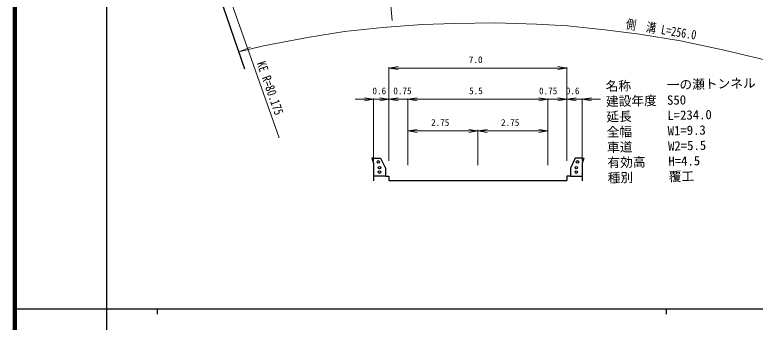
# Model space of a CAD drawing. Units: millimetres at full size, sheet at 1:1000, with parts at other scales. Extents: x 40000 to 680000, y 20000 to 380000.
# Drawn here: x 40000 to 185514, y 202409 to 262724 of the extents above; entities that cross this region are included whole.
import ezdxf
from ezdxf.enums import TextEntityAlignment as Align

# ---------------------------------------------------------------- set-up
doc = ezdxf.new("R2010")
doc.units = ezdxf.units.MM
doc.header["$LTSCALE"] = 1000
for name, color, linetype, lineweight in [('M-BGD', 7, 'Continuous', 25), ('M-BMK-OTRS', 5, 'Continuous', 25), ('M-STR-HTXT', 7, 'Continuous', 13), ('M-TTL', 2, 'Continuous', 140), ('M-TTL-BAND', 7, 'Continuous', 25)]:
    doc.layers.add(name, color=color, linetype=linetype, lineweight=lineweight)
doc.styles.add('ＭＳ ゴシック', font='')
doc.styles.get('ＭＳ ゴシック').set_extended_font_data('MS Gothic')

# ---------------------------------------------------------------- blocks, each defined once
blk = doc.blocks.new('open_arrow')
at = {"color": 0, "linetype": 'Continuous', "lineweight": -2}
blk.add_lwpolyline([(7.5, 1.25), (0, 0), (7.5, -1.25)], dxfattribs=at)

msp = doc.modelspace()

# ---------------------------------------------------------------- linework, layer by layer
at = {"layer": 'M-BGD'}
for p, q in [((110515, 233608), (110515, 230178)), ((151515, 233608), (151515, 230178)), ((112844, 231058), (110515, 231058)), ((149187, 231058), (151515, 231058))]:
    msp.add_line(p, q, dxfattribs=at)
for points in [[(110515, 234589), (110183, 234589), (110515, 233608)], [(110515, 234589), (111902, 234589), (112844, 232638), (112844, 231058)], [(151515, 234589), (150129, 234589), (149187, 232638), (149187, 231058)], [(151515, 234589), (151847, 234589), (151515, 233608)], [(112844, 231058), (113515, 231058), (113515, 230197), (148515, 230197)], [(149187, 231058), (148515, 231058), (148515, 230197)]]:
    msp.add_lwpolyline(points, dxfattribs=at)
for centre in [(111444, 233856), (111679, 232721), (150351, 232721), (150587, 233856), (111679, 231861), (150351, 231861)]:
    msp.add_circle(centre, 250, dxfattribs=at)
at = {"layer": 'M-BMK-OTRS'}
msp.add_line((85202, 252072), (61074, 322649), dxfattribs=at)
at = {"layer": 'M-STR-HTXT'}
for p, q in [((114167, 261625), (110756, 296974)), ((91937, 238576), (73705, 290303)), ((84052, 255436), (86327, 256359)), ((113515, 234058), (113515, 252455)), ((148515, 252275), (113515, 252275)), ((148515, 234058), (148515, 252455)), ((106915, 246151), (117115, 246151)), ((109915, 246151), (120865, 246151)), ((110515, 234058), (110515, 246331)), ((117265, 233197), (117265, 246331)), ((144765, 246151), (117265, 246151)), ((141165, 246151), (152115, 246151)), ((144765, 233197), (144765, 246331)), ((144915, 246151), (155115, 246151)), ((151515, 234058), (151515, 246331)), ((131015, 233197), (131015, 240124)), ((117265, 239944), (131015, 239944)), ((131015, 239944), (144765, 239944))]:
    msp.add_line(p, q, dxfattribs=at)
msp.add_lwpolyline([(239985, 232202), (231509, 236711), (224081, 240391), (216590, 243778), (208008, 247246), (201476, 249571), (193860, 252107), (187647, 253843), (179408, 255819), (170808, 257627), (162763, 258930), (155978, 259748), (148606, 260533), (142561, 260869), (134386, 261142), (126482, 261019), (120042, 260827), (112272, 260240), (104770, 259436), (97535, 258276), (88900, 256652), (84052, 255436)], dxfattribs=at)
at = {"layer": 'M-TTL'}
msp.add_line((40000, 380000), (40000, 20000), dxfattribs=at)
at = {"layer": 'M-TTL-BAND'}
for p, q in [((58000, 370000), (58000, 20000)), ((40000, 205000), (579000, 205000)), ((68000, 205000), (68000, 204000)), ((168000, 205000), (168000, 204000))]:
    msp.add_line(p, q, dxfattribs=at)

# ---------------------------------------------------------------- block references
at = {"layer": 'M-STR-HTXT', "xscale": 240, "yscale": 240}
for p in [(113515, 252275), (113515, 246151), (117265, 246151), (117265, 246151), (148515, 246151), (151515, 246151), (117265, 239944), (131015, 239944)]:
    msp.add_blockref('open_arrow', p, dxfattribs=at)
at = {"layer": 'M-STR-HTXT', "xscale": 240, "yscale": 240, "rotation": 180}
for p in [(148515, 252275), (110515, 246151), (113515, 246151), (144765, 246151), (144765, 246151), (148515, 246151), (131015, 239944), (144765, 239944)]:
    msp.add_blockref('open_arrow', p, dxfattribs=at)

# ---------------------------------------------------------------- texts
at = {"layer": 'M-STR-HTXT', "style": 'ＭＳ ゴシック', "width": 0.8}
for s, rotation, p in [('側\u3000溝 L=256.0', 350.798, (166809, 258425)), ('KE R=80.175', 289.416, (88820, 247868))]:
    msp.add_text(s, height=1833, rotation=rotation, dxfattribs=at).set_placement(p, align=Align.BOTTOM_CENTER)
at = {"layer": 'M-STR-HTXT', "style": 'ＭＳ ゴシック'}
for s, p in [('7.0', (130583, 253922)), ('0.6', (111638, 247798)), ('0.75', (116183, 247798)), ('5.5', (130629, 247798)), ('0.75', (144833, 247798)), ('0.6', (149638, 247798)), ('2.75', (123615, 241591)), ('2.75', (137365, 241591))]:
    msp.add_text(s, height=1320, dxfattribs=at).set_placement(p, align=Align.MIDDLE_CENTER)
for s, p in [('一の瀬トンネル', (168154, 247509)), ('名称', (156157, 247243)), ('建設年度', (156223, 244243)), ('S50', (168220, 244510)), ('延長', (156290, 241244)), ('L=234.0', (168287, 241511)), ('全幅', (156356, 238245)), ('W1=9.3', (168353, 238511)), ('車道', (156423, 235246)), ('W2=5.5', (168420, 235512)), ('有効高', (156490, 232246)), ('H=4.5', (168487, 232513)), ('種別', (156561, 229251)), ('覆工', (168558, 229517))]:
    msp.add_text(s, height=1833, rotation=1.272, dxfattribs=at).set_placement(p, align=Align.BOTTOM_LEFT)

doc.saveas('drawing.dxf')
